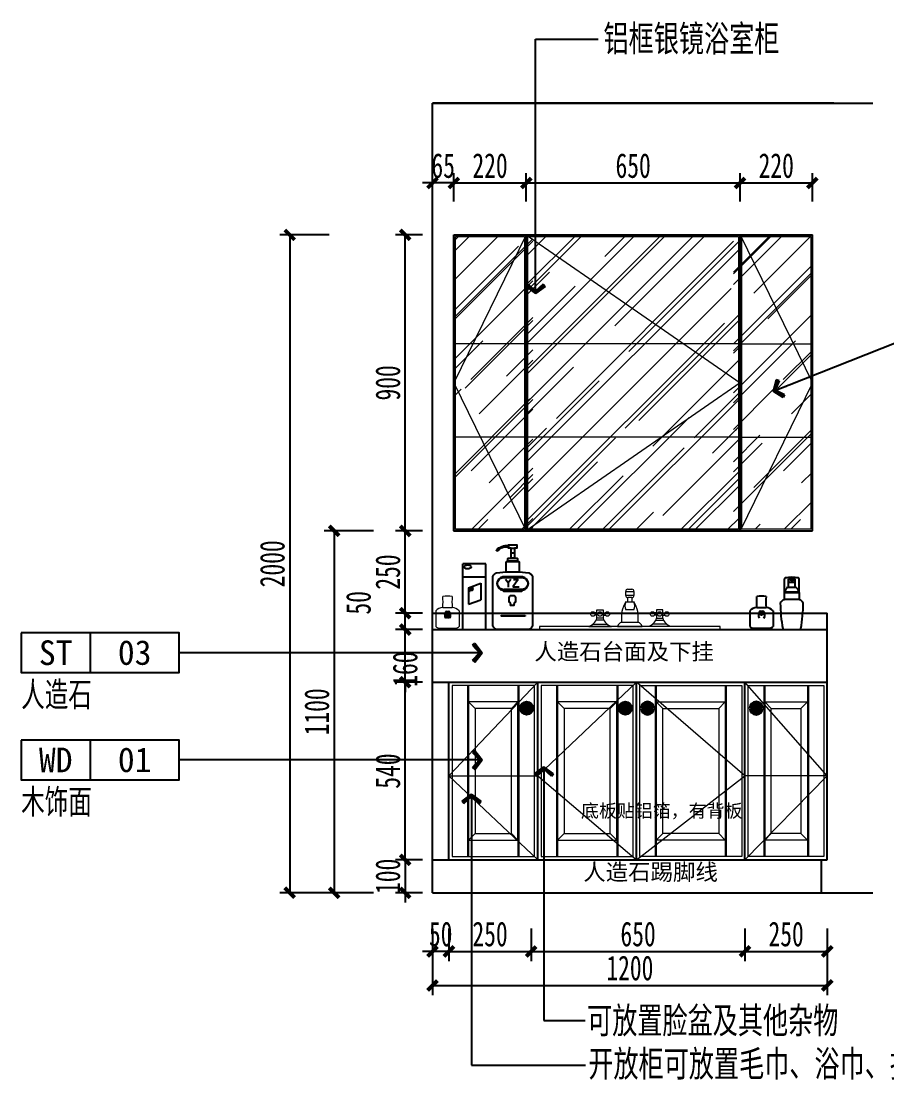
# Model space of a CAD drawing. Header units: millimetres. Extents: x 3104083 to 3173399, y -3165492 to -3044687.
# Drawn here: x 3134922 to 3137554, y -3101082 to -3097863 of the extents above; entities that cross this region are included whole.
import ezdxf
from ezdxf.enums import TextEntityAlignment as Align

# ---------------------------------------------------------------- set-up
doc = ezdxf.new("R2010")
doc.units = ezdxf.units.MM
doc.header["$LTSCALE"] = 500
doc.header["$MEASUREMENT"] = 0
doc.header["$PDMODE"] = 2
doc.linetypes.add('ACAD_ISO03W100', pattern=[30, 12, -18])
doc.layers.get('0').update_dxf_attribs({"linetype": 'CONTINUOUS'})
doc.layers.get('DEFPOINTS').update_dxf_attribs({"linetype": 'CONTINUOUS'})
for name, color, linetype in [('D-节点尺寸', 5, 'CONTINUOUS'), ('P-完成面', 3, 'CONTINUOUS'), ('W-基础引线', 35, 'CONTINUOUS'), ('W-文字', 35, 'CONTINUOUS'), ('ZB_厨柜', 7, 'CONTINUOUS'), ('台面', 4, 'CONTINUOUS'), ('柜体', 2, 'CONTINUOUS')]:
    doc.layers.add(name, color=color, linetype=linetype)
for name, color, linetype, lineweight in [('墙体', 6, 'CONTINUOUS', 25), ('电器', 85, 'CONTINUOUS', 15), ('辅助线', 252, 'CONTINUOUS', 13)]:
    doc.layers.add(name, color=color, linetype=linetype, lineweight=lineweight)
doc.styles.add('DIM', font='SimSun.ttf', dxfattribs={"width": 0.7})
doc.styles.add('NAME-1', font='SIMHEI.TTF')
doc.styles.add('WORD-1', font='SimSun.ttf', dxfattribs={"width": 0.7})
doc.styles.add('ZB_宋体', font='SimSun.ttf', dxfattribs={"height": 80})
doc.dimstyles.new('30', dxfattribs={"dimscale": 30, "dimtxt": 2.5, "dimasz": 1, "dimexe": 1, "dimexo": 1, "dimgap": 0.5, "dimtad": 1, "dimdec": 0, "dimzin": 0, "dimdsep": 46, "dimtxsty": 'DIM', "dimblk": 'ARCHTICK', "dimcen": 0, "dimclrd": 5, "dimclre": 5, "dimclrt": 35, "dimadec": 0, "dimazin": 0, "dimtfac": 0.5, "dimtdec": 0, "dimtix": 1, "dimtmove": 2, "dimatfit": 2, "dimldrblk": 'A', "dimfxl": 0, "dimtolj": 1, "dimtzin": 0, "dimlwd": -1, "dimlwe": -1, "dimarcsym": 0})
doc.dimstyles.new('基础引线', dxfattribs={"dimtxt": 3, "dimasz": 0.7, "dimexe": 2, "dimexo": 6, "dimgap": 1, "dimtad": 1, "dimdec": 0, "dimdsep": 46, "dimtxsty": 'Standard', "dimblk1": 'A', "dimblk2": 'A', "dimsah": 1, "dimcen": 3, "dimdle": 200, "dimclrd": 256, "dimclre": 256, "dimclrt": 2, "dimadec": 0, "dimazin": 0, "dimtfac": 1, "dimtdec": 0, "dimtix": 1, "dimtmove": 1, "dimatfit": 3, "dimldrblk": 'A', "dimfxl": 0, "dimtvp": 1, "dimtolj": 1, "dimtzin": 0, "dimarcsym": 0})

# ---------------------------------------------------------------- blocks, each defined once
blk = doc.blocks.new('_ArchTick')
at = {"color": 0, "linetype": 'ByBlock', "const_width": 0.4}
blk.add_lwpolyline([(-0.5, -0.5), (0.5, 0.5)], dxfattribs=at)
blk = doc.blocks.new('*D1557')
at = {"layer": 'DEFPOINTS', "color": 0, "ltscale": 100}
for p in [(3137122.5, -3100591.3), (3137372.5, -3100591.3), (3137372.5, -3100691.3)]:
    blk.add_point(p, dxfattribs=at)
at = {"layer": 'P-完成面', "color": 5, "ltscale": 100}
for p, q in [((3137122.5, -3100621.3), (3137122.5, -3100721.3)), ((3137372.5, -3100621.3), (3137372.5, -3100721.3)), ((3137122.5, -3100691.3), (3137372.5, -3100691.3))]:
    blk.add_line(p, q, dxfattribs=at)
at = {"layer": 'P-完成面', "color": 5, "ltscale": 100, "xscale": 30, "yscale": 30, "zscale": 30, "rotation": 180}
blk.add_blockref('_ArchTick', (3137122.5, -3100691.3), dxfattribs=at)
at = {"layer": 'P-完成面', "color": 5, "ltscale": 100, "xscale": 30, "yscale": 30, "zscale": 30}
blk.add_blockref('_ArchTick', (3137372.5, -3100691.3), dxfattribs=at)
at = {"layer": 'P-完成面', "color": 35, "ltscale": 100, "insert": (3137247.5, -3100638.8), "char_height": 75, "attachment_point": 5, "style": 'DIM'}
blk.add_mtext('\\A1;250', dxfattribs=at)
blk = doc.blocks.new('A')
for p, q in [((-1.44, 1.15), (-1.09, 1.44)), ((-1.44, 1.15), (-0.37, 0)), ((-1.09, 1.44), (0, 0)), ((-0.37, 0), (-2.13, 0)), ((-1.44, -1.15), (-0.37, 0)), ((-1.09, -1.44), (0, 0)), ((-1.44, -1.15), (-1.09, -1.44))]:
    blk.add_line(p, q)
for points in [[(-1.44, 1.15), (-1.09, 1.44), (-0.37, 0), (0, 0)], [(-1.44, -1.15), (-1.09, -1.44), (-0.37, 0), (0, 0)]]:
    blk.add_solid(points)
blk = doc.blocks.new('*D1558')
at = {"layer": 'DEFPOINTS', "color": 0, "ltscale": 100}
for p in [(3136457.5, -3098355.3), (3136237.5, -3098441.2), (3136457.5, -3098441.2)]:
    blk.add_point(p, dxfattribs=at)
at = {"layer": 'P-完成面', "color": 5, "ltscale": 100}
for p, q in [((3136237.5, -3098411.2), (3136237.5, -3098325.3)), ((3136457.5, -3098411.2), (3136457.5, -3098325.3)), ((3136237.5, -3098355.3), (3136457.5, -3098355.3))]:
    blk.add_line(p, q, dxfattribs=at)
at = {"layer": 'P-完成面', "color": 5, "ltscale": 100, "xscale": 30, "yscale": 30, "zscale": 30, "rotation": 180}
blk.add_blockref('_ArchTick', (3136237.5, -3098355.3), dxfattribs=at)
at = {"layer": 'P-完成面', "color": 5, "ltscale": 100, "xscale": 30, "yscale": 30, "zscale": 30}
blk.add_blockref('_ArchTick', (3136457.5, -3098355.3), dxfattribs=at)
at = {"layer": 'P-完成面', "color": 35, "ltscale": 100, "insert": (3136347.5, -3098302.8), "char_height": 75, "attachment_point": 5, "style": 'DIM'}
blk.add_mtext('\\A1;220', dxfattribs=at)
blk = doc.blocks.new('*D1559')
at = {"layer": 'DEFPOINTS', "color": 0, "ltscale": 100}
for p in [(3137107.5, -3098355.3), (3136457.5, -3098441.2), (3137107.5, -3098441.2)]:
    blk.add_point(p, dxfattribs=at)
at = {"layer": 'P-完成面', "color": 5, "ltscale": 100}
for p, q in [((3136457.5, -3098411.2), (3136457.5, -3098325.3)), ((3137107.5, -3098411.2), (3137107.5, -3098325.3)), ((3136457.5, -3098355.3), (3137107.5, -3098355.3))]:
    blk.add_line(p, q, dxfattribs=at)
at = {"layer": 'P-完成面', "color": 5, "ltscale": 100, "xscale": 30, "yscale": 30, "zscale": 30, "rotation": 180}
blk.add_blockref('_ArchTick', (3136457.5, -3098355.3), dxfattribs=at)
at = {"layer": 'P-完成面', "color": 5, "ltscale": 100, "xscale": 30, "yscale": 30, "zscale": 30}
blk.add_blockref('_ArchTick', (3137107.5, -3098355.3), dxfattribs=at)
at = {"layer": 'P-完成面', "color": 35, "ltscale": 100, "insert": (3136782.5, -3098302.8), "char_height": 75, "attachment_point": 5, "style": 'DIM'}
blk.add_mtext('\\A1;650', dxfattribs=at)
blk = doc.blocks.new('*D1560')
at = {"layer": 'DEFPOINTS', "color": 0, "ltscale": 100}
for p in [(3137327.5, -3098355.3), (3137107.5, -3098441.2), (3137327.5, -3098441.2)]:
    blk.add_point(p, dxfattribs=at)
at = {"layer": 'P-完成面', "color": 5, "ltscale": 100}
for p, q in [((3137107.5, -3098411.2), (3137107.5, -3098325.3)), ((3137327.5, -3098411.2), (3137327.5, -3098325.3)), ((3137107.5, -3098355.3), (3137327.5, -3098355.3))]:
    blk.add_line(p, q, dxfattribs=at)
at = {"layer": 'P-完成面', "color": 5, "ltscale": 100, "xscale": 30, "yscale": 30, "zscale": 30, "rotation": 180}
blk.add_blockref('_ArchTick', (3137107.5, -3098355.3), dxfattribs=at)
at = {"layer": 'P-完成面', "color": 5, "ltscale": 100, "xscale": 30, "yscale": 30, "zscale": 30}
blk.add_blockref('_ArchTick', (3137327.5, -3098355.3), dxfattribs=at)
at = {"layer": 'P-完成面', "color": 35, "ltscale": 100, "insert": (3137217.5, -3098302.8), "char_height": 75, "attachment_point": 5, "style": 'DIM'}
blk.add_mtext('\\A1;220', dxfattribs=at)
blk = doc.blocks.new('*D1561')
at = {"layer": 'DEFPOINTS', "color": 0, "ltscale": 100}
for p in [(3136172.5, -3098355.3), (3136172.5, -3098436.4), (3136237.5, -3098441.2)]:
    blk.add_point(p, dxfattribs=at)
at = {"layer": 'P-完成面', "color": 5, "ltscale": 100}
for p, q in [((3136172.5, -3098406.4), (3136172.5, -3098325.3)), ((3136237.5, -3098411.2), (3136237.5, -3098325.3)), ((3136172.5, -3098355.3), (3136142.5, -3098355.3)), ((3136237.5, -3098355.3), (3136172.5, -3098355.3)), ((3136237.5, -3098355.3), (3136267.5, -3098355.3))]:
    blk.add_line(p, q, dxfattribs=at)
at = {"layer": 'P-完成面', "color": 5, "ltscale": 100, "xscale": 30, "yscale": 30, "zscale": 30}
blk.add_blockref('_ArchTick', (3136172.5, -3098355.3), dxfattribs=at)
at = {"layer": 'P-完成面', "color": 5, "ltscale": 100, "xscale": 30, "yscale": 30, "zscale": 30, "rotation": 180}
blk.add_blockref('_ArchTick', (3136237.5, -3098355.3), dxfattribs=at)
at = {"layer": 'P-完成面', "color": 35, "ltscale": 100, "insert": (3136205, -3098302.8), "char_height": 75, "attachment_point": 5, "style": 'DIM'}
blk.add_mtext('\\A1;65', dxfattribs=at)
blk = doc.blocks.new('A$C58015F02')
at = {"layer": 'ZB_厨柜', "color": 251}
for p, q in [((70, 200), (0, 200)), ((0, 0), (0, 200)), ((70, 0), (70, 200)), ((0, 160), (70, 160)), ((17.9, 127.4), (55.5, 141)), ((55.5, 141), (55.5, 91)), ((17.9, 127.4), (17.9, 77.4)), ((17.9, 77.4), (55.5, 91)), ((0, 0), (70, 0))]:
    blk.add_line(p, q, dxfattribs=at)
for centre, radius, start, end in [((27.4, 131.8), 5.95, 257.1776, 331.7861), ((25.1, 120.9), 5.15, 79.2047, 180.2167), ((25.1, 117.9), 5.15, 79.2047, 180.2167), ((25.1, 114.9), 5.15, 79.2047, 180.2167), ((26.1, 126), 3.695e-13, 228.4094, 110), ((27.4, 128.8), 5.95, 257.1776, 331.7861), ((26.1, 123), 3.695e-13, 228.4094, 110), ((27.4, 125.8), 5.95, 257.1776, 331.7861), ((26.1, 120), 3.695e-13, 228.4094, 110)]:
    blk.add_arc(centre, radius, start, end, dxfattribs=at)
blk.add_ellipse((14.9, 190.6), major_axis=(10.7, 0), ratio=0.566447, dxfattribs=at)
blk = doc.blocks.new('A$C36225641')
at = {"layer": 'ZB_厨柜', "color": 251}
for p, q in [((12.6, 112.5), (12.6, 154.5)), ((22.5, 129.5), (47.5, 129.5)), ((25, 129.5), (25, 154.5)), ((25, 154.5), (45, 154.5)), ((26.5, 144.5), (26.5, 154.5)), ((26.5, 144.5), (43.5, 144.5)), ((33.5, 153.4), (33.5, 154.5)), ((36.5, 153.6), (36.5, 154.5)), ((43.5, 144.5), (43.5, 154.5)), ((45, 129.5), (45, 154.5)), ((57.5, 112.5), (57.5, 154.5)), ((12.5, 112.5), (57.5, 112.5)), ((12.5, 92.5), (12.5, 112.5)), ((13.2, 114.5), (56.8, 114.5)), ((57.5, 112.5), (57.5, 92.5)), ((12.5, 92.5), (57.5, 92.5)), ((10, 0), (60, 0))]:
    blk.add_line(p, q, dxfattribs=at)
blk.add_circle((35.2, 151.1), 2.87, dxfattribs=at)
for centre, radius, start, end in [((15.6, 154), 3.04, 99.459, 170.541), ((50.1, 101.9), 39, 134.9893, 161.1613), ((35.1, 57.5), 101.5, 78.6742, 101.3258), ((19.9, 101.9), 39, 18.8387, 45.0107), ((54.5, 154), 3.04, 9.459, 80.541), ((15.4, 112.7), 2.91, 140.7193, 183.0476), ((54.6, 112.7), 2.91, 356.9524, 39.2807), ((15.6, 75.1), 16.4, 104.4614, 162.5894), ((493.2, 89), 493.3, 181.0482, 190.0149), ((15, 87.9), 4.67, 96.5181, 138.6244), ((55, 87.9), 4.67, 41.3756, 83.4819), ((54.4, 75.1), 16.4, 17.4106, 75.5386), ((-423.2, 89), 493.3, 349.9851, 358.9518), ((11.1, 3.5), 3.71, 184.4429, 252.2479), ((58.9, 3.5), 3.71, 287.7521, 355.5571)]:
    blk.add_arc(centre, radius, start, end, dxfattribs=at)
blk = doc.blocks.new('A$C70E90E3C')
at = {"layer": 'ZB_厨柜', "color": 251}
for p, q in [((20.8, 67.2), (49.6, 67.2)), ((0, 57.6), (0, 9.6)), ((31.6, 56.2), (39.6, 56.2)), ((70.4, 57.6), (70.4, 9.6)), ((8.8, 1.9), (8.8, 4.8)), ((8.8, 4.8), (61.6, 4.8)), ((61.6, 1.9), (61.6, 4.8)), ((10.7, 0), (59.7, 0))]:
    blk.add_line(p, q, dxfattribs=at)
for radius in [5.39, 4.85]:
    blk.add_circle((35.7, 49.3), radius, dxfattribs=at)
for centre, radius, start, end in [((35.2, -4.4), 106.2, 82.209, 97.791), ((-141.3, 84), 163, 354.0831, 5.9169), ((211.7, 84), 163, 174.0831, 185.9169), ((20.9, 39.7), 27.5, 90.1209, 139.4294), ((49.5, 39.7), 27.5, 40.5706, 89.8791), ((42.5, 43.9), 16.7, 138.6643, 211.6441), ((31.8, 54.2), 2.04, 94.7366, 155.5323), ((29.1, 46.5), 5.27, 341.3735, 31.7249), ((30.4, 45.8), 4.66, 344.4475, 46.9592), ((41.5, 46), 4.66, 133.0408, 196.7109), ((42.8, 46.7), 5.27, 148.2751, 198.6667), ((39.4, 54.2), 2.04, 24.4677, 85.2634), ((29.7, 44.1), 15.9, 326.2354, 43.4781), ((9.4, 16.4), 11.6, 215.8366, 266.9425), ((11.1, 2.3), 2.36, 189.8274, 260.1726), ((59.3, 2.3), 2.36, 279.8274, 350.1726), ((61.7, 15), 10.2, 269.3342, 327.8867)]:
    blk.add_arc(centre, radius, start, end, dxfattribs=at)
blk.add_ellipse((35.9, 50.9), major_axis=(-0.07, -2.06), ratio=0.920379, start_param=-1.570796, end_param=4.712389, dxfattribs=at)
blk = doc.blocks.new('A$C3AE34865')
at = {"layer": 'ZB_厨柜', "color": 251}
for p, q in [((47.4, 255.7), (47.4, 250.2)), ((55, 248), (65, 248)), ((55, 233), (65, 233)), ((80, 206), (40, 206)), ((75, 216), (45, 216)), ((75, 208), (45, 208)), ((55, 218), (65, 218)), ((40, 176), (80, 176)), ((38.5, 153.2), (46.5, 143.2)), ((46.5, 143.2), (54.2, 153.1)), ((46.5, 143.2), (46.5, 129.4)), ((76.4, 152.5), (60.8, 129.6)), ((60.8, 129.6), (79.9, 129.6)), ((62.4, 152.5), (76.4, 152.5)), ((25.2, 41.2), (25.2, 43.2)), ((25.2, 43.2), (97.8, 43.2)), ((25.2, 41.2), (25.2, 41.2)), ((97.8, 41.2), (25.2, 41.2)), ((97.8, 43.2), (97.8, 41.2))]:
    blk.add_line(p, q, dxfattribs=at)
for points in [[(40, 206), (45, 208), (45, 216), (55, 218), (55, 248), (47.4, 248), (47.4, 250.2, 0.250378), (14.1, 239.7, -0.823859), (10.3, 241.7, -0.218101), (47.4, 255.7), (47.4, 258), (72.4, 258), (72.4, 248), (65, 248), (65, 218), (75, 216), (75, 208), (80, 206), (80, 176), (108.8, 172.4, -0.241207), (120, 161.4), (120, 11, -0.241207), (108.8, 0), (11.2, 0, -0.241207), (0, 11), (0, 161.4, -0.241207), (11.2, 172.4), (40, 176), (40, 206)], [(48.8, 93.5, -0.291434), (53.8, 103.5, -0.115692), (63.8, 103.5, -0.291434), (68.8, 93.5), (68.8, 83.5, 0.414214), (63.8, 73.5), (53.8, 73.5, 0.414214), (48.8, 83.5)]]:
    blk.add_lwpolyline(points, format="xyb", close=True, dxfattribs=at)
for points in [[(90, 120, 0.891677), (90, 160), (30, 160, 0.891677), (30, 120)], [(30, 122, -0.885539), (30, 158), (90, 158, -0.885539), (90, 122)]]:
    blk.add_lwpolyline(points, format="xyb", dxfattribs=at)
blk.add_lwpolyline([(33.1, 123.3), (87.2, 123.3), (87.2, 115.9), (33.1, 115.9)], close=True, dxfattribs=at)
blk = doc.blocks.new('*D1580')
at = {"layer": 'DEFPOINTS', "color": 0, "ltscale": 100}
for p in [(3136222.5, -3100591.3), (3136472.5, -3100591.3), (3136472.5, -3100691.3)]:
    blk.add_point(p, dxfattribs=at)
at = {"layer": 'P-完成面', "color": 5, "ltscale": 100}
for p, q in [((3136222.5, -3100621.3), (3136222.5, -3100721.3)), ((3136472.5, -3100621.3), (3136472.5, -3100721.3)), ((3136222.5, -3100691.3), (3136472.5, -3100691.3))]:
    blk.add_line(p, q, dxfattribs=at)
at = {"layer": 'P-完成面', "color": 5, "ltscale": 100, "xscale": 30, "yscale": 30, "zscale": 30, "rotation": 180}
blk.add_blockref('_ArchTick', (3136222.5, -3100691.3), dxfattribs=at)
at = {"layer": 'P-完成面', "color": 5, "ltscale": 100, "xscale": 30, "yscale": 30, "zscale": 30}
blk.add_blockref('_ArchTick', (3136472.5, -3100691.3), dxfattribs=at)
at = {"layer": 'P-完成面', "color": 35, "ltscale": 100, "insert": (3136347.5, -3100638.8), "char_height": 75, "attachment_point": 5, "style": 'DIM'}
blk.add_mtext('\\A1;250', dxfattribs=at)
blk = doc.blocks.new('*D1581')
at = {"layer": 'DEFPOINTS', "color": 0, "ltscale": 100}
for p in [(3136472.5, -3100591.3), (3137122.5, -3100591.3), (3137122.5, -3100691.3)]:
    blk.add_point(p, dxfattribs=at)
at = {"layer": 'P-完成面', "color": 5, "ltscale": 100}
for p, q in [((3136472.5, -3100621.3), (3136472.5, -3100721.3)), ((3137122.5, -3100621.3), (3137122.5, -3100721.3)), ((3136472.5, -3100691.3), (3137122.5, -3100691.3))]:
    blk.add_line(p, q, dxfattribs=at)
at = {"layer": 'P-完成面', "color": 5, "ltscale": 100, "xscale": 30, "yscale": 30, "zscale": 30, "rotation": 180}
blk.add_blockref('_ArchTick', (3136472.5, -3100691.3), dxfattribs=at)
at = {"layer": 'P-完成面', "color": 5, "ltscale": 100, "xscale": 30, "yscale": 30, "zscale": 30}
blk.add_blockref('_ArchTick', (3137122.5, -3100691.3), dxfattribs=at)
at = {"layer": 'P-完成面', "color": 35, "ltscale": 100, "insert": (3136797.5, -3100638.8), "char_height": 75, "attachment_point": 5, "style": 'DIM'}
blk.add_mtext('\\A1;650', dxfattribs=at)
blk = doc.blocks.new('*D1582')
at = {"layer": 'DEFPOINTS', "color": 0, "ltscale": 100}
for p in [(3137122.5, -3100591.3), (3137372.5, -3100591.3), (3137372.5, -3100691.3)]:
    blk.add_point(p, dxfattribs=at)
at = {"layer": 'P-完成面', "color": 5, "ltscale": 100}
for p, q in [((3137122.5, -3100621.3), (3137122.5, -3100721.3)), ((3137372.5, -3100621.3), (3137372.5, -3100721.3)), ((3137122.5, -3100691.3), (3137372.5, -3100691.3))]:
    blk.add_line(p, q, dxfattribs=at)
at = {"layer": 'P-完成面', "color": 5, "ltscale": 100, "xscale": 30, "yscale": 30, "zscale": 30, "rotation": 180}
blk.add_blockref('_ArchTick', (3137122.5, -3100691.3), dxfattribs=at)
at = {"layer": 'P-完成面', "color": 5, "ltscale": 100, "xscale": 30, "yscale": 30, "zscale": 30}
blk.add_blockref('_ArchTick', (3137372.5, -3100691.3), dxfattribs=at)
at = {"layer": 'P-完成面', "color": 35, "ltscale": 100, "insert": (3137247.5, -3100638.8), "char_height": 75, "attachment_point": 5, "style": 'DIM'}
blk.add_mtext('\\A1;250', dxfattribs=at)
blk = doc.blocks.new('台下盆立面')
at = {"layer": '电器'}
for p, q in [((223840.6, -105597.6), (223840.6, -105585.1)), ((223840.6, -105585.1), (223865.6, -105585.1)), ((223846.9, -105578.9), (223859.4, -105578.9)), ((223865.6, -105585.1), (223865.6, -105597.6)), ((223865.6, -105597.6), (223840.6, -105597.6)), ((223840.6, -105616.4), (223865.6, -105616.4)), ((223859.4, -105603.9), (223846.9, -105603.9)), ((223846.9, -105616.4), (223846.9, -105603.9)), ((223859.4, -105603.9), (223859.4, -105616.4)), ((223753.1, -105650.7), (223746.9, -105650.7)), ((223753.1, -105641.4), (223771.9, -105641.4)), ((223753.1, -105666.4), (223753.1, -105641.4)), ((223771.9, -105641.4), (223771.9, -105666.4)), ((223771.9, -105650.7), (223778.1, -105650.7)), ((223865.6, -105641.4), (223840.6, -105641.4)), ((223934.4, -105650.7), (223928.1, -105650.7)), ((223934.4, -105641.4), (223934.4, -105666.4)), ((223953.1, -105641.4), (223934.4, -105641.4)), ((223953.1, -105666.4), (223953.1, -105641.4)), ((223953.1, -105650.7), (223959.4, -105650.7)), ((223740.4, -105685.1), (223784.6, -105685.1)), ((223753.1, -105657), (223746.9, -105657)), ((223774.5, -105672.6), (223750.7, -105672.6)), ((223771.9, -105666.4), (223753.1, -105666.4)), ((223771.9, -105657), (223778.1, -105657)), ((223828.1, -105678.9), (223878.1, -105678.9)), ((223965.9, -105685.1), (223921.7, -105685.1)), ((223934.4, -105657), (223928.1, -105657)), ((223931.7, -105672.6), (223955.6, -105672.6)), ((223934.4, -105666.4), (223953.1, -105666.4)), ((223953.1, -105657), (223959.4, -105657)), ((223728.1, -105691.4), (223796.9, -105691.4)), ((223815.6, -105691.4), (223890.6, -105691.4)), ((223978.1, -105691.4), (223909.4, -105691.4))]:
    blk.add_line(p, q, dxfattribs=at)
blk.add_lwpolyline([(223578.1, -105701.4), (224128.1, -105701.4), (224128.1, -105691.4), (223578.1, -105691.4)], close=True, dxfattribs=at)
for centre in [(223740.6, -105653.9), (223762.5, -105653.9), (223784.4, -105653.9), (223921.9, -105653.9), (223943.8, -105653.9), (223965.6, -105653.9)]:
    blk.add_circle(centre, 6.99, dxfattribs=at)
for centre, radius, start, end in [((223846.7, -105584.9), 6.06, 88.2224, 181.7776), ((223859.6, -105584.9), 6.06, 358.2224, 91.7776), ((223928.1, -105666.4), 100.8, 150.2551, 187.125), ((223869.2, -105628.9), 31.2, 156.3417, 203.6583), ((223846.7, -105597.8), 6.06, 178.2224, 271.7776), ((223859.6, -105597.8), 6.06, 268.2224, 1.7776), ((223837.1, -105628.9), 31.2, 336.3417, 23.6583), ((223778.1, -105666.4), 100.8, 352.875, 29.7449), ((223718.8, -105657), 35.6, 285.2551, 344.7449), ((223806.3, -105657), 35.6, 195.2551, 254.7449), ((223833.2, -105696.5), 18.3, 106.1502, 163.8498), ((223873, -105696.5), 18.3, 16.1502, 73.8498), ((223900, -105657), 35.6, 285.2551, 344.7449), ((223987.5, -105657), 35.6, 195.2551, 254.7449)]:
    blk.add_arc(centre, radius, start, end, dxfattribs=at)
blk = doc.blocks.new('*D1583')
at = {"layer": 'DEFPOINTS', "color": 0, "ltscale": 100}
for p in [(3136172.5, -3100591.3), (3137372.5, -3100591.3), (3137372.5, -3100794.6)]:
    blk.add_point(p, dxfattribs=at)
at = {"layer": 'P-完成面', "color": 5, "ltscale": 100}
for p, q in [((3136172.5, -3100674.6), (3136172.5, -3100824.6)), ((3137372.5, -3100674.6), (3137372.5, -3100824.6)), ((3136172.5, -3100794.6), (3137372.5, -3100794.6))]:
    blk.add_line(p, q, dxfattribs=at)
at = {"layer": 'P-完成面', "color": 5, "ltscale": 100, "xscale": 30, "yscale": 30, "zscale": 30, "rotation": 180}
blk.add_blockref('_ArchTick', (3136172.5, -3100794.6), dxfattribs=at)
at = {"layer": 'P-完成面', "color": 5, "ltscale": 100, "xscale": 30, "yscale": 30, "zscale": 30}
blk.add_blockref('_ArchTick', (3137372.5, -3100794.6), dxfattribs=at)
at = {"layer": 'P-完成面', "color": 35, "ltscale": 100, "insert": (3136772.5, -3100742.1), "char_height": 75, "attachment_point": 5, "style": 'DIM'}
blk.add_mtext('\\A1;1200', dxfattribs=at)
blk = doc.blocks.new('A$C1F316C3D')
at = {"layer": 'ZB_厨柜', "color": 251}
for p, q in [((12.1, 7.3), (12.1, 32.7)), ((15.2, 5.8), (15.2, 34.2)), ((18.3, 5.1), (18.3, 34.9)), ((21.4, 5.1), (21.4, 34.9)), ((24.6, 5.7), (24.6, 34.3)), ((27.7, 7.1), (27.7, 32.9)), ((20.4, 5), (5, 20.4)), ((35, 19.6), (5, 19.6)), ((23.2, 5.3), (5.3, 23.2)), ((34.7, 22.7), (5.3, 22.7)), ((17, 5.3), (5.3, 17)), ((34.6, 16.5), (5.4, 16.5)), ((5.8, 15.1), (5.8, 24.9)), ((25.6, 6.1), (6.1, 25.6)), ((33.8, 25.9), (6.2, 25.9)), ((33.5, 13.4), (6.5, 13.4)), ((27.7, 7.1), (7.1, 27.7)), ((32, 29), (8, 29)), ((29.5, 8.4), (8.4, 29.5)), ((31.4, 10.2), (8.6, 10.2)), ((8.9, 9.9), (8.9, 30.1)), ((28.8, 32.1), (11.2, 32.1)), ((27.7, 7.1), (12.3, 7.1)), ((30.8, 9.6), (30.8, 30.4)), ((33.9, 14.5), (33.9, 25.5))]:
    blk.add_line(p, q, dxfattribs=at)
for points in [[(5, 18.8), (21.2, 35)], [(5.1, 22.1), (17.9, 34.9)], [(5.5, 16.2), (23.8, 34.5)], [(6.3, 13.9), (26.1, 33.7)], [(6.5, 26.5), (13.5, 33.5)], [(7.4, 11.8), (28.2, 32.6)], [(11.7, 32.5), (32.5, 11.7)], [(13.7, 33.6), (33.6, 13.7)], [(16, 34.5), (34.5, 16)], [(18.6, 34.9), (34.9, 18.6)], [(21.8, 34.9), (34.9, 21.8)], [(26.1, 33.7), (33.7, 26.1)], [(8.8, 10.1), (29.9, 31.2)], [(9.9, 31.1), (31.1, 9.9)], [(10.3, 8.5), (31.5, 29.7)], [(12.2, 7.2), (32.8, 27.8)], [(14.2, 6.2), (33.8, 25.8)], [(16.6, 5.4), (34.6, 23.4)], [(19.3, 5), (35, 20.7)], [(22.7, 5.2), (34.8, 17.3)], [(27.7, 7.1), (32.9, 12.3)]]:
    blk.add_lwpolyline(points, dxfattribs=at)
at = {"layer": 'ZB_厨柜', "color": 253}
for radius in [20, 15]:
    blk.add_circle((20, 20), radius, dxfattribs=at)
blk = doc.blocks.new('*D1584')
at = {"layer": 'DEFPOINTS', "color": 0, "ltscale": 100}
for p in [(3136172.5, -3100591.3), (3136222.5, -3100591.3), (3136172.5, -3100691.3)]:
    blk.add_point(p, dxfattribs=at)
at = {"layer": 'P-完成面', "color": 5, "ltscale": 100}
for p, q in [((3136172.5, -3100621.3), (3136172.5, -3100721.3)), ((3136222.5, -3100621.3), (3136222.5, -3100721.3)), ((3136172.5, -3100691.3), (3136142.5, -3100691.3)), ((3136222.5, -3100691.3), (3136172.5, -3100691.3)), ((3136222.5, -3100691.3), (3136252.5, -3100691.3))]:
    blk.add_line(p, q, dxfattribs=at)
at = {"layer": 'P-完成面', "color": 5, "ltscale": 100, "xscale": 30, "yscale": 30, "zscale": 30}
blk.add_blockref('_ArchTick', (3136172.5, -3100691.3), dxfattribs=at)
at = {"layer": 'P-完成面', "color": 5, "ltscale": 100, "xscale": 30, "yscale": 30, "zscale": 30, "rotation": 180}
blk.add_blockref('_ArchTick', (3136222.5, -3100691.3), dxfattribs=at)
at = {"layer": 'P-完成面', "color": 35, "ltscale": 100, "insert": (3136197.5, -3100638.8), "char_height": 75, "attachment_point": 5, "style": 'DIM'}
blk.add_mtext('\\A1;50', dxfattribs=at)
blk = doc.blocks.new('*D1585')
at = {"layer": 'DEFPOINTS', "color": 0, "ltscale": 100}
for p in [(3136089.6, -3099873), (3136172.5, -3099873), (3136172.5, -3100413)]:
    blk.add_point(p, dxfattribs=at)
at = {"layer": 'P-完成面', "color": 5, "ltscale": 100}
for p, q in [((3136142.5, -3099873), (3136059.6, -3099873)), ((3136089.6, -3100413), (3136089.6, -3099873)), ((3136142.5, -3100413), (3136059.6, -3100413))]:
    blk.add_line(p, q, dxfattribs=at)
at = {"layer": 'P-完成面', "color": 5, "ltscale": 100, "xscale": 30, "yscale": 30, "zscale": 30}
for p, rotation in [((3136089.6, -3099873), 90), ((3136089.6, -3100413), 270)]:
    blk.add_blockref('_ArchTick', p, dxfattribs=dict(at, rotation=rotation))
at = {"layer": 'P-完成面', "color": 35, "ltscale": 100, "insert": (3136037.1, -3100143), "char_height": 75, "attachment_point": 5, "rotation": 90, "style": 'DIM'}
blk.add_mtext('\\A1;540', dxfattribs=at)
blk = doc.blocks.new('*D1586')
at = {"layer": 'DEFPOINTS', "color": 0, "ltscale": 100}
for p in [(3136089.6, -3099713), (3136172.5, -3099713), (3136172.5, -3099873)]:
    blk.add_point(p, dxfattribs=at)
at = {"layer": 'P-完成面', "color": 5, "ltscale": 100}
for p, q in [((3136089.6, -3099713), (3136089.6, -3099683)), ((3136142.5, -3099713), (3136059.6, -3099713)), ((3136089.6, -3099873), (3136089.6, -3099713)), ((3136142.5, -3099873), (3136059.6, -3099873)), ((3136089.6, -3099873), (3136089.6, -3099903))]:
    blk.add_line(p, q, dxfattribs=at)
at = {"layer": 'P-完成面', "color": 5, "ltscale": 100, "xscale": 30, "yscale": 30, "zscale": 30}
for p, rotation in [((3136089.6, -3099713), 270), ((3136089.6, -3099873), 90)]:
    blk.add_blockref('_ArchTick', p, dxfattribs=dict(at, rotation=rotation))
at = {"layer": 'P-完成面', "color": 35, "ltscale": 100, "insert": (3136089.6, -3099833), "char_height": 75, "attachment_point": 5, "rotation": 90, "style": 'DIM'}
blk.add_mtext('\\A1;160', dxfattribs=at)
blk = doc.blocks.new('*D1587')
at = {"layer": 'DEFPOINTS', "color": 0, "ltscale": 100}
for p in [(3136089.6, -3099663), (3136172.5, -3099663), (3136172.5, -3099713)]:
    blk.add_point(p, dxfattribs=at)
at = {"layer": 'P-完成面', "color": 5, "ltscale": 100}
for p, q in [((3136142.5, -3099663), (3136059.6, -3099663)), ((3136089.6, -3099713), (3136089.6, -3099663)), ((3136142.5, -3099713), (3136059.6, -3099713))]:
    blk.add_line(p, q, dxfattribs=at)
at = {"layer": 'P-完成面', "color": 5, "ltscale": 100, "xscale": 30, "yscale": 30, "zscale": 30}
for p, rotation in [((3136089.6, -3099663), 90), ((3136089.6, -3099713), 270)]:
    blk.add_blockref('_ArchTick', p, dxfattribs=dict(at, rotation=rotation))
at = {"layer": 'P-完成面', "color": 35, "ltscale": 100, "insert": (3135947.8, -3099631.5), "char_height": 75, "attachment_point": 5, "rotation": 90, "style": 'DIM'}
blk.add_mtext('\\A1;50', dxfattribs=at)
blk = doc.blocks.new('*D1588')
at = {"layer": 'DEFPOINTS', "color": 0, "ltscale": 100}
for p in [(3136089.6, -3099413), (3136172.5, -3099413), (3136172.5, -3099663)]:
    blk.add_point(p, dxfattribs=at)
at = {"layer": 'P-完成面', "color": 5, "ltscale": 100}
for p, q in [((3136142.5, -3099413), (3136059.6, -3099413)), ((3136089.6, -3099663), (3136089.6, -3099413)), ((3136142.5, -3099663), (3136059.6, -3099663))]:
    blk.add_line(p, q, dxfattribs=at)
at = {"layer": 'P-完成面', "color": 5, "ltscale": 100, "xscale": 30, "yscale": 30, "zscale": 30}
for p, rotation in [((3136089.6, -3099413), 90), ((3136089.6, -3099663), 270)]:
    blk.add_blockref('_ArchTick', p, dxfattribs=dict(at, rotation=rotation))
at = {"layer": 'P-完成面', "color": 35, "ltscale": 100, "insert": (3136037.1, -3099538), "char_height": 75, "attachment_point": 5, "rotation": 90, "style": 'DIM'}
blk.add_mtext('\\A1;250', dxfattribs=at)
blk = doc.blocks.new('*D1589')
at = {"layer": 'DEFPOINTS', "color": 0, "ltscale": 100}
for p in [(3136089.6, -3098513), (3136172.5, -3098513), (3136172.5, -3099413)]:
    blk.add_point(p, dxfattribs=at)
at = {"layer": 'P-完成面', "color": 5, "ltscale": 100}
for p, q in [((3136142.5, -3098513), (3136059.6, -3098513)), ((3136089.6, -3099413), (3136089.6, -3098513)), ((3136142.5, -3099413), (3136059.6, -3099413))]:
    blk.add_line(p, q, dxfattribs=at)
at = {"layer": 'P-完成面', "color": 5, "ltscale": 100, "xscale": 30, "yscale": 30, "zscale": 30}
for p, rotation in [((3136089.6, -3098513), 90), ((3136089.6, -3099413), 270)]:
    blk.add_blockref('_ArchTick', p, dxfattribs=dict(at, rotation=rotation))
at = {"layer": 'P-完成面', "color": 35, "ltscale": 100, "insert": (3136037.1, -3098963), "char_height": 75, "attachment_point": 5, "rotation": 90, "style": 'DIM'}
blk.add_mtext('\\A1;900', dxfattribs=at)
blk = doc.blocks.new('*D1590')
at = {"layer": 'DEFPOINTS', "color": 0, "ltscale": 100}
for p in [(3136172.5, -3100413), (3136089.6, -3100513), (3136172.5, -3100513)]:
    blk.add_point(p, dxfattribs=at)
at = {"layer": 'P-完成面', "color": 5, "ltscale": 100}
for p, q in [((3136089.6, -3100413), (3136089.6, -3100383)), ((3136142.5, -3100413), (3136059.6, -3100413)), ((3136089.6, -3100413), (3136089.6, -3100513)), ((3136142.5, -3100513), (3136059.6, -3100513)), ((3136089.6, -3100513), (3136089.6, -3100543))]:
    blk.add_line(p, q, dxfattribs=at)
at = {"layer": 'P-完成面', "color": 5, "ltscale": 100, "xscale": 30, "yscale": 30, "zscale": 30}
for p, rotation in [((3136089.6, -3100413), 270), ((3136089.6, -3100513), 90)]:
    blk.add_blockref('_ArchTick', p, dxfattribs=dict(at, rotation=rotation))
at = {"layer": 'P-完成面', "color": 35, "ltscale": 100, "insert": (3136037.1, -3100463), "char_height": 75, "attachment_point": 5, "rotation": 90, "style": 'DIM'}
blk.add_mtext('\\A1;100', dxfattribs=at)
blk = doc.blocks.new('*D1591')
at = {"layer": 'DEFPOINTS', "color": 0, "ltscale": 100}
for p in [(3136172.5, -3099413), (3135873.7, -3100513), (3136172.5, -3100513)]:
    blk.add_point(p, dxfattribs=at)
at = {"layer": 'P-完成面', "color": 5, "ltscale": 100}
for p, q in [((3135993.7, -3099413), (3135843.7, -3099413)), ((3135873.7, -3099413), (3135873.7, -3100513)), ((3135993.7, -3100513), (3135843.7, -3100513))]:
    blk.add_line(p, q, dxfattribs=at)
at = {"layer": 'P-完成面', "color": 5, "ltscale": 100, "xscale": 30, "yscale": 30, "zscale": 30}
for p, rotation in [((3135873.7, -3099413), 90), ((3135873.7, -3100513), 270)]:
    blk.add_blockref('_ArchTick', p, dxfattribs=dict(at, rotation=rotation))
at = {"layer": 'P-完成面', "color": 35, "ltscale": 100, "insert": (3135821.2, -3099963), "char_height": 75, "attachment_point": 5, "rotation": 90, "style": 'DIM'}
blk.add_mtext('\\A1;1100', dxfattribs=at)
blk = doc.blocks.new('*D1592')
at = {"layer": 'DEFPOINTS', "color": 0, "ltscale": 100}
for p in [(3136172.5, -3098513), (3135738.4, -3100513), (3136172.5, -3100513)]:
    blk.add_point(p, dxfattribs=at)
at = {"layer": 'P-完成面', "color": 5, "ltscale": 100}
for p, q in [((3135858.4, -3098513), (3135708.4, -3098513)), ((3135738.4, -3098513), (3135738.4, -3100513)), ((3135858.4, -3100513), (3135708.4, -3100513))]:
    blk.add_line(p, q, dxfattribs=at)
at = {"layer": 'P-完成面', "color": 5, "ltscale": 100, "xscale": 30, "yscale": 30, "zscale": 30}
for p, rotation in [((3135738.4, -3098513), 90), ((3135738.4, -3100513), 270)]:
    blk.add_blockref('_ArchTick', p, dxfattribs=dict(at, rotation=rotation))
at = {"layer": 'P-完成面', "color": 35, "ltscale": 100, "insert": (3135685.9, -3099513), "char_height": 75, "attachment_point": 5, "rotation": 90, "style": 'DIM'}
blk.add_mtext('\\A1;2000', dxfattribs=at)
blk = doc.blocks.new('材料索引')
at = {"color": 35}
blk.add_line((7, 2), (7, -2), dxfattribs=at)
at = {"color": 4}
blk.add_lwpolyline([(0, 2), (0, -2), (16, -2), (16, 2)], close=True, dxfattribs=at)
at = {"color": 2, "ltscale": 20, "style": 'NAME-1'}
for tag, p in [('WD', (3.5, 0)), ('01', (11.5, 0))]:
    blk.add_attdef(tag, text='', height=2.5, dxfattribs=at).set_placement(p, align=Align.MIDDLE)
at = {"color": 35, "ltscale": 0.5, "style": 'WORD-1', "width": 0.7}
blk.add_attdef('木饰面', (0, -5.97), '', height=2.5, dxfattribs=at)

msp = doc.modelspace()

# ---------------------------------------------------------------- hatches: boundary and pattern name
at = {"layer": '电器'}
h = msp.add_hatch(dxfattribs=at)
h.set_pattern_fill('ANSI31', color=256, scale=19.2, angle=60, style=0)
h.set_pattern_definition([(105, (3115694.4062, -3100041.0715), (-2.31822198, -0.6211657), [])])
h.paths.add_polyline_path([(3136224.181, -3099658.009, 0.27167389), (3136222.491, -3099656.82), (3136214.557, -3099656.82, 0.27167389), (3136212.867, -3099658.009, 0.329653), (3136211.186, -3099677.845, 0.31118295), (3136212.282, -3099679.01), (3136224.766, -3099679.01, 0.28648803), (3136225.862, -3099677.801, 0.35040422)])
h.paths.add_polyline_path([(3136213.238, -3099663.693, -1), (3136224.013, -3099663.693, -1)], flags=16)
h.paths.add_polyline_path([(3136213.816, -3099663.662, -1), (3136223.514, -3099663.662, -1)], flags=0)
edge = h.paths.add_edge_path(flags=0)
edge.add_ellipse((3136218.801, -3099662.061), major_axis=(-0.074, -2.058), ratio=0.92037922, start_angle=0, end_angle=360)
h.paths.add_polyline_path([(3136217.902, -3099675.256), (3136219.877, -3099675.256), (3136219.877, -3099673.778), (3136217.902, -3099673.778)], flags=24)
h.paths.add_polyline_path([(3136213.387, -3099679.592), (3136224.917, -3099679.592), (3136224.917, -3099674.135), (3136213.387, -3099674.135)], flags=9)
at = {"layer": '辅助线'}
h = msp.add_hatch(dxfattribs=at)
h.set_pattern_fill('AR-RROOF', color=250, scale=5, angle=45, style=0)
h.set_pattern_definition([(45, (2839528.1, -2986133.05), (107.763073, 287.368196), [1905, -254, 635, -127]), (45, (2839602.64, -2985968.71), (-209.23997, 29.634845), [381, -41.91, 762, -95.25]), (45, (2839496.67, -2986011.82), (406.805602, 527.141034), [1016, -177.8, 508, -127])])
h.paths.add_polyline_path([(3136477.458, -3098518.008), (3136237.458, -3098518.008), (3136237.458, -3099408.008), (3136477.458, -3099408.008)])
h = msp.add_hatch(dxfattribs=at)
h.set_pattern_fill('AR-RROOF', color=250, scale=5, angle=45, style=0)
h.set_pattern_definition([(45, (2838951.21, -2986133.05), (107.763073, 287.368196), [1905, -254, 635, -127]), (45, (2839025.75, -2985968.71), (-209.23997, 29.634845), [381, -41.91, 762, -95.25]), (45, (2838919.78, -2986011.82), (406.805602, 527.141034), [1016, -177.8, 508, -127])])
h.paths.add_polyline_path([(3137102.458, -3098518.008), (3136462.458, -3098518.008), (3136462.458, -3099408.008), (3137102.458, -3099408.008)])
h = msp.add_hatch(dxfattribs=at)
h.set_pattern_fill('AR-RROOF', color=250, scale=5, angle=45, style=0)
h.set_pattern_definition([(45, (2840478.1, -2986133.05), (107.763073, 287.368196), [1905, -254, 635, -127]), (45, (2840552.64, -2985968.71), (-209.23997, 29.634845), [381, -41.91, 762, -95.25]), (45, (2840446.67, -2986011.82), (406.805602, 527.141034), [1016, -177.8, 508, -127])])
h.paths.add_polyline_path([(3137327.458, -3098518.008), (3137087.458, -3098518.008), (3137087.458, -3099408.008), (3137327.458, -3099408.008)])

# ---------------------------------------------------------------- linework, layer by layer
at = {"layer": '台面', "linetype": 'ACAD_ISO03W100'}
msp.add_line((3136172.458, -3099663.008), (3137372.458, -3099663.008), dxfattribs=at)
at = {"layer": '台面'}
for p, q in [((3137372.458, -3099873.008), (3137372.458, -3099663.008)), ((3136172.458, -3099713.008), (3137372.458, -3099713.008)), ((3136172.458, -3099873.008), (3137372.458, -3099873.008))]:
    msp.add_line(p, q, dxfattribs=at)
at = {"layer": '墙体'}
for p, q in [((3137392.458, -3098113.008), (3136172.458, -3098113.008)), ((3136172.458, -3100513.008), (3136172.458, -3098113.008)), ((3136172.458, -3098113.008), (3137510.991, -3098113.008)), ((3136172.458, -3100513.008), (3137510.991, -3100513.008))]:
    msp.add_line(p, q, dxfattribs=at)
at = {"layer": '柜体'}
for p, q in [((3136237.458, -3098513.008), (3137327.458, -3098513.008)), ((3136457.458, -3099413.008), (3136457.458, -3098513.008)), ((3137107.458, -3099413.008), (3137107.458, -3098513.008)), ((3137327.458, -3099413.008), (3137327.458, -3098513.008)), ((3136237.458, -3099413.008), (3137327.458, -3099413.008)), ((3136222.458, -3100413.008), (3136222.458, -3099873.008)), ((3136492.458, -3100413.008), (3136492.458, -3099873.008)), ((3136792.458, -3100413.008), (3136792.458, -3099873.008)), ((3137122.458, -3100413.008), (3137122.458, -3099873.008)), ((3137372.458, -3100413.008), (3137372.458, -3099873.008)), ((3136172.458, -3100413.008), (3137372.458, -3100413.008)), ((3137354.458, -3100413.008), (3137354.458, -3100513.008))]:
    msp.add_line(p, q, dxfattribs=at)
for points in [[(3136237.458, -3098513.008), (3136457.458, -3098513.008), (3136457.458, -3099413.008), (3136237.458, -3099413.008)], [(3136457.458, -3098513.008), (3137107.458, -3098513.008), (3137107.458, -3099413.008), (3136457.458, -3099413.008)]]:
    msp.add_lwpolyline(points, close=True, dxfattribs=at)
at = {"layer": '电器'}
for p, q in [((3136182.925, -3099655.408), (3136182.925, -3099703.408)), ((3136203.725, -3099645.808), (3136232.525, -3099645.808)), ((3136253.325, -3099655.408), (3136253.325, -3099703.408)), ((3136214.557, -3099656.82), (3136222.491, -3099656.82)), ((3136191.725, -3099711.088), (3136191.725, -3099708.208)), ((3136191.725, -3099708.208), (3136244.525, -3099708.208)), ((3136193.645, -3099713.008), (3136242.605, -3099713.008)), ((3136244.525, -3099711.088), (3136244.525, -3099708.208))]:
    msp.add_line(p, q, dxfattribs=at)
for centre, radius in [((3136218.625, -3099663.693), 5.388), ((3136218.665, -3099663.662), 4.849)]:
    msp.add_circle(centre, radius, dxfattribs=at)
for centre, radius, start, end in [((3136218.125, -3099717.453), 106.226, 82.209007, 97.790993), ((3136041.621, -3099629.008), 162.972, 354.083147, 5.916853), ((3136394.629, -3099629.008), 162.972, 174.083147, 185.916853), ((3136203.783, -3099673.266), 27.459, 90.120885, 139.429396), ((3136232.467, -3099673.266), 27.459, 40.570604, 89.879115), ((3136225.435, -3099669.064), 16.738, 138.664278, 211.644114), ((3136214.726, -3099658.855), 2.042, 94.736553, 155.532264), ((3136212.067, -3099666.554), 5.266, 341.373543, 31.724877), ((3136213.364, -3099667.193), 4.662, 344.447504, 46.959173), ((3136224.457, -3099666.985), 4.662, 133.040827, 196.710873), ((3136225.754, -3099666.347), 5.266, 148.275123, 198.666737), ((3136222.323, -3099658.855), 2.042, 24.467736, 85.263447), ((3136212.635, -3099668.957), 15.911, 326.235361, 43.478067), ((3136192.344, -3099696.605), 11.619, 215.836583, 266.942497), ((3136194.047, -3099710.685), 2.357, 189.827439, 260.172561), ((3136242.202, -3099710.685), 2.357, 279.827439, 350.172561), ((3136244.644, -3099697.959), 10.249, 269.334233, 327.886686)]:
    msp.add_arc(centre, radius, start, end, dxfattribs=at)
msp.add_ellipse((3136218.801, -3099662.061), major_axis=(-0.074, -2.058), ratio=0.92037922, start_param=-1.57079633, end_param=4.71238898, dxfattribs=at)
at = {"layer": '辅助线', "linetype": 'ACAD_ISO03W100'}
for p, q in [((3136457.458, -3098513.008), (3136237.458, -3098963.008)), ((3136457.458, -3098513.008), (3137107.458, -3098963.008)), ((3137107.458, -3098513.008), (3137327.458, -3098963.008)), ((3136457.458, -3098844.346), (3136237.458, -3098844.346)), ((3137107.458, -3098844.346), (3136457.458, -3098844.346)), ((3137107.458, -3098844.346), (3137327.458, -3098844.346)), ((3136237.458, -3098963.008), (3136457.458, -3099413.008)), ((3137107.458, -3098963.008), (3136457.458, -3099413.008)), ((3137327.458, -3098963.008), (3137107.458, -3099413.008)), ((3136457.458, -3099127.681), (3136237.458, -3099127.681)), ((3137107.458, -3099127.681), (3136457.458, -3099127.681)), ((3137107.458, -3099127.681), (3137327.458, -3099127.681)), ((3136222.458, -3100157.465), (3136492.458, -3099873.008)), ((3136792.458, -3099873.008), (3136492.458, -3100157.465)), ((3137122.458, -3100157.465), (3136792.458, -3099873.008)), ((3137372.458, -3100157.465), (3137122.458, -3099873.008)), ((3136492.458, -3100413.008), (3136222.458, -3100157.465)), ((3136222.458, -3100157.465), (3136492.458, -3100157.465)), ((3136492.458, -3100157.465), (3136792.458, -3100413.008)), ((3136792.458, -3100413.008), (3137122.458, -3100157.465)), ((3137122.458, -3100413.008), (3137372.458, -3100157.465)), ((3137372.458, -3100157.465), (3137122.458, -3100157.465))]:
    msp.add_line(p, q, dxfattribs=at)
at = {"layer": '辅助线', "color": 250}
for p, q in [((3136279.458, -3099883.008), (3136279.458, -3100403.008)), ((3136435.458, -3099883.008), (3136435.458, -3100403.008)), ((3136549.458, -3099883.008), (3136549.458, -3100403.008)), ((3136735.458, -3099883.008), (3136735.458, -3100403.008)), ((3136849.458, -3099883.008), (3136849.458, -3100403.008)), ((3137065.458, -3099883.008), (3137065.458, -3100403.008)), ((3137179.458, -3099883.008), (3137179.458, -3100403.008)), ((3137315.458, -3099883.008), (3137315.458, -3100403.008))]:
    msp.add_line(p, q, dxfattribs=at)
at = {"layer": '辅助线', "color": 252}
for p, q in [((3136282.458, -3099883.008), (3136282.458, -3100403.008)), ((3136432.458, -3099883.008), (3136432.458, -3100403.008)), ((3136552.458, -3099883.008), (3136552.458, -3100403.008)), ((3136732.458, -3099883.008), (3136732.458, -3100403.008)), ((3136852.458, -3099883.008), (3136852.458, -3100403.008)), ((3137062.458, -3099883.008), (3137062.458, -3100403.008)), ((3137182.458, -3099883.008), (3137182.458, -3100403.008)), ((3137312.458, -3099883.008), (3137312.458, -3100403.008)), ((3136302.458, -3099953.008), (3136282.458, -3099933.008)), ((3136412.458, -3099953.008), (3136432.458, -3099933.008)), ((3136572.458, -3099953.008), (3136552.458, -3099933.008)), ((3136712.458, -3099953.008), (3136732.458, -3099933.008)), ((3136872.458, -3099953.008), (3136852.458, -3099933.008)), ((3137042.458, -3099953.008), (3137062.458, -3099933.008)), ((3137202.458, -3099953.008), (3137182.458, -3099933.008)), ((3137292.458, -3099953.008), (3137312.458, -3099933.008)), ((3136302.458, -3100333.008), (3136282.458, -3100353.008)), ((3136412.458, -3100333.008), (3136432.458, -3100353.008)), ((3136572.458, -3100333.008), (3136552.458, -3100353.008)), ((3136712.458, -3100333.008), (3136732.458, -3100353.008)), ((3136872.458, -3100333.008), (3136852.458, -3100353.008)), ((3137042.458, -3100333.008), (3137062.458, -3100353.008)), ((3137202.458, -3100333.008), (3137182.458, -3100353.008)), ((3137292.458, -3100333.008), (3137312.458, -3100353.008))]:
    msp.add_line(p, q, dxfattribs=at)
for points in [[(3136242.458, -3098518.008), (3136452.458, -3098518.008), (3136452.458, -3099408.008), (3136242.458, -3099408.008)], [(3136462.458, -3098518.008), (3137102.458, -3098518.008), (3137102.458, -3099408.008), (3136462.458, -3099408.008)], [(3137112.458, -3098518.008), (3137322.458, -3098518.008), (3137322.458, -3099408.008), (3137112.458, -3099408.008)], [(3136282.458, -3100353.008), (3136432.458, -3100353.008), (3136432.458, -3099933.008), (3136282.458, -3099933.008)], [(3136552.458, -3100353.008), (3136732.458, -3100353.008), (3136732.458, -3099933.008), (3136552.458, -3099933.008)], [(3137062.458, -3100353.008), (3136852.458, -3100353.008), (3136852.458, -3099933.008), (3137062.458, -3099933.008)], [(3137312.458, -3100353.008), (3137182.458, -3100353.008), (3137182.458, -3099933.008), (3137312.458, -3099933.008)], [(3136302.458, -3100333.008), (3136412.458, -3100333.008), (3136412.458, -3099953.008), (3136302.458, -3099953.008)], [(3136572.458, -3100333.008), (3136712.458, -3100333.008), (3136712.458, -3099953.008), (3136572.458, -3099953.008)], [(3137042.458, -3100333.008), (3136872.458, -3100333.008), (3136872.458, -3099953.008), (3137042.458, -3099953.008)], [(3137292.458, -3100333.008), (3137202.458, -3100333.008), (3137202.458, -3099953.008), (3137292.458, -3099953.008)]]:
    msp.add_lwpolyline(points, close=True, dxfattribs=at)
at = {"layer": '辅助线', "color": 250}
for points in [[(3136232.458, -3100403.008), (3136482.458, -3100403.008), (3136482.458, -3099883.008), (3136232.458, -3099883.008)], [(3136502.458, -3100403.008), (3136782.458, -3100403.008), (3136782.458, -3099883.008), (3136502.458, -3099883.008)], [(3137112.458, -3100403.008), (3136802.458, -3100403.008), (3136802.458, -3099883.008), (3137112.458, -3099883.008)], [(3137362.458, -3100403.008), (3137132.458, -3100403.008), (3137132.458, -3099883.008), (3137362.458, -3099883.008)]]:
    msp.add_lwpolyline(points, close=True, dxfattribs=at)

# ---------------------------------------------------------------- block references
at = {"layer": 'W-文字'}
ref = msp.add_blockref('材料索引', (3134922.223, -3099783.223), dxfattribs=dict(at, xscale=30, yscale=30, zscale=30))
ref.add_attrib('WD', 'ST', dxfattribs={"layer": '0', "color": 2, "ltscale": 20, "height": 75, "style": 'NAME-1'}).set_placement((3135027.223, -3099783.223), align=Align.MIDDLE)
ref.add_attrib('01', '03', dxfattribs={"layer": '0', "color": 2, "ltscale": 20, "height": 75, "style": 'NAME-1'}).set_placement((3135267.223, -3099783.223), align=Align.MIDDLE)
ref.add_attrib('木饰面', '人造石', (3134922.223, -3099947.403), dxfattribs={"layer": '0', "color": 35, "ltscale": 0.5, "height": 75, "style": 'WORD-1', "width": 0.7})
ref = msp.add_blockref('材料索引', (3134922.223, -3100109.177), dxfattribs=dict(at, xscale=30, yscale=30, zscale=30))
ref.add_attrib('WD', 'WD', dxfattribs={"layer": '0', "color": 2, "ltscale": 20, "height": 75, "style": 'NAME-1'}).set_placement((3135027.223, -3100109.177), align=Align.MIDDLE)
ref.add_attrib('01', '01', dxfattribs={"layer": '0', "color": 2, "ltscale": 20, "height": 75, "style": 'NAME-1'}).set_placement((3135267.223, -3100109.177), align=Align.MIDDLE)
ref.add_attrib('木饰面', '木饰面', (3134922.223, -3100273.357), dxfattribs={"layer": '0', "color": 35, "ltscale": 0.5, "height": 75, "style": 'WORD-1', "width": 0.7})
at = {"layer": 'ZB_厨柜', "color": 253}
for name, p in [('A$C3AE34865', (3136356.373, -3099713.008)), ('台下盆立面', (2912919.314, -2994011.641))]:
    msp.add_blockref(name, p, dxfattribs=at)
at = {"layer": 'ZB_厨柜', "color": 251}
for name, p in [('A$C58015F02', (3136264.309, -3099713.008)), ('A$C36225641', (3137229.658, -3099713.008)), ('A$C70E90E3C', (3137137.263, -3099713.008))]:
    msp.add_blockref(name, p, dxfattribs=at)
at = {"layer": 'ZB_厨柜', "color": 3}
for p in [(3136438.675, -3099971.919), (3136738.675, -3099971.919)]:
    msp.add_blockref('A$C1F316C3D', p, dxfattribs=at)
at = {"layer": 'ZB_厨柜', "color": 3, "xscale": -1}
for p in [(3136846.24, -3099971.919), (3137176.24, -3099971.919)]:
    msp.add_blockref('A$C1F316C3D', p, dxfattribs=at)

# ---------------------------------------------------------------- texts
at = {"layer": 'D-节点尺寸', "color": 35, "ltscale": 100, "char_height": 80, "attachment_point": 5, "style": 'DIM'}
for s, width, insert in [('铝框银镜浴室柜', 876.28157, (3136959.788, -3097920.648)), ('可放置脸盆及其他杂物', 876.28157, (3137024.377, -3100905.362)), ('开放柜可放置毛巾、浴巾、抹布等', 1316.01534, (3137219.069, -3101037.033))]:
    msp.add_mtext_dynamic_manual_height_columns(s, width=width, gutter_width=400, heights=[0], dxfattribs=dict(at, insert=insert))
at = {"layer": 'ZB_厨柜', "attachment_point": 1, "style": 'ZB_宋体'}
for s, insert, char_height, width in [('{\\fSimSun|b0|i0|c134|p54;人造石台面及下挂}', (3136482.257, -3099754.703), 50, 700.96848), ('{\\fSimSun|b0|i0|c134|p54;底板贴铝箔，有背板}', (3136623.962, -3100243.834), 40, 684.1536), ('{\\fSimSun|b0|i0|c134|p54;人造石踢脚线}', (3136630.856, -3100424.759), 50, 517.5727)]:
    msp.add_mtext(s, dxfattribs=dict(at, insert=insert, char_height=char_height, width=width))

# ---------------------------------------------------------------- dimensions: what is measured, and where the dimension line sits
at = {"layer": 'P-完成面', "color": 251, "ltscale": 100}
for base, p1, p2, picture, middle in [((3136172.458, -3098355.344), (3136237.458, -3098441.198), (3136172.458, -3098436.443), '*D1561', (3136204.958, -3098302.844)), ((3136457.458, -3098355.344), (3136237.458, -3098441.198), (3136457.458, -3098441.198), '*D1558', (3136347.458, -3098302.844)), ((3137107.458, -3098355.344), (3136457.458, -3098441.198), (3137107.458, -3098441.198), '*D1559', (3136782.458, -3098302.844)), ((3137327.458, -3098355.344), (3137107.458, -3098441.198), (3137327.458, -3098441.198), '*D1560', (3137217.458, -3098302.844)), ((3136172.458, -3100691.309), (3136222.458, -3100591.309), (3136172.458, -3100591.309), '*D1584', (3136197.458, -3100638.809)), ((3137372.458, -3100794.559), (3136172.458, -3100591.309), (3137372.458, -3100591.309), '*D1583', (3136772.458, -3100742.059)), ((3136472.458, -3100691.309), (3136222.458, -3100591.309), (3136472.458, -3100591.309), '*D1580', (3136347.458, -3100638.809)), ((3137122.458, -3100691.309), (3136472.458, -3100591.309), (3137122.458, -3100591.309), '*D1581', (3136797.458, -3100638.809)), ((3137372.458, -3100691.309), (3137122.458, -3100591.309), (3137372.458, -3100591.309), '*D1557', (3137247.458, -3100638.809)), ((3137372.458, -3100691.309), (3137122.458, -3100591.309), (3137372.458, -3100591.309), '*D1582', (3137247.458, -3100638.809))]:
    dim = msp.add_linear_dim(base=base, p1=p1, p2=p2, dimstyle='30', dxfattribs=at)
    dim.commit()
    dim.dimension.update_dxf_attribs({"geometry": picture, "text_midpoint": middle})
for base, p1, p2, picture, middle in [((3135738.423, -3100513.008), (3136172.458, -3098513.008), (3136172.458, -3100513.008), '*D1592', (3135685.923, -3099513.008)), ((3136089.601, -3098513.008), (3136172.458, -3099413.008), (3136172.458, -3098513.008), '*D1589', (3136037.101, -3098963.008)), ((3135873.681, -3100513.008), (3136172.458, -3099413.008), (3136172.458, -3100513.008), '*D1591', (3135821.181, -3099963.008)), ((3136089.601, -3099413.008), (3136172.458, -3099663.008), (3136172.458, -3099413.008), '*D1588', (3136037.101, -3099538.008)), ((3136089.601, -3099873.008), (3136172.458, -3100413.008), (3136172.458, -3099873.008), '*D1585', (3136037.101, -3100143.008)), ((3136089.601, -3100513.008), (3136172.458, -3100413.008), (3136172.458, -3100513.008), '*D1590', (3136037.101, -3100463.008))]:
    dim = msp.add_linear_dim(base=base, p1=p1, p2=p2, angle=90, dimstyle='30', dxfattribs=at)
    dim.commit()
    dim.dimension.update_dxf_attribs({"geometry": picture, "text_midpoint": middle})
for base, p1, p2, picture, middle in [((3136089.601, -3099663.008), (3136172.458, -3099713.008), (3136172.458, -3099663.008), '*D1587', (3135947.771, -3099631.508)), ((3136089.601, -3099713.008), (3136172.458, -3099873.008), (3136172.458, -3099713.008), '*D1586', (3136089.601, -3099833.008))]:
    dim = msp.add_linear_dim(base=base, p1=p1, p2=p2, angle=90, dimstyle='30', dxfattribs=at)
    dim.commit()
    dim.dimension.update_dxf_attribs({"geometry": picture, "text_midpoint": middle, "dimtype": 160})

# ---------------------------------------------------------------- leaders
at = {"layer": 'W-基础引线'}
for points in [[(3136486.114, -3098691.48), (3136486.114, -3097917.894), (3136676.018, -3097917.894)], [(3137207.742, -3098988.229), (3138146.579, -3098616.407)], [(3136323.209, -3099783.223), (3135439.255, -3099783.223), (3135402.223, -3099783.223)], [(3136323.209, -3100109.177), (3135439.255, -3100109.177), (3135402.223, -3100109.177)], [(3136511.114, -3100129.806), (3136511.114, -3100901.622), (3136636.656, -3100901.622)], [(3136291.292, -3100212.891), (3136291.292, -3101036.669), (3136637.552, -3101036.669)]]:
    msp.add_leader(points, dimstyle='基础引线', override={"dimasz": 20}, dxfattribs=at)

doc.saveas('drawing.dxf')
